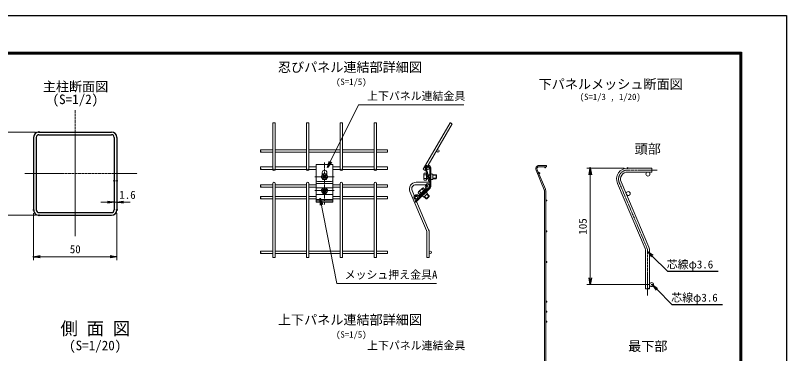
# Model space of a CAD drawing. Units: millimetres, scale not verified, with parts at other scales. Extents: x -4200 to 4200, y -2970 to 2970.
# Drawn here: x -434 to 4200, y 940 to 2970 of the extents above; entities that cross this region are included whole.
import ezdxf
from ezdxf.enums import TextEntityAlignment as Align

# ---------------------------------------------------------------- set-up
doc = ezdxf.new("R2010")
doc.units = ezdxf.units.MM
doc.header["$LTSCALE"] = 10
doc.header["$PDMODE"] = 32
doc.header["$PDSIZE"] = 5
doc.linetypes.add('USER1', pattern=[2, 1.25, -0.25, 0.25, -0.25])
doc.linetypes.add('USER2', pattern=[0.375, 0.25, -0.125])
for name, color, linetype, lineweight in [('0-0_D-STR-DIM', 7, 'Continuous', 13), ('0-1_0', 7, 'Continuous', 25), ('0-3_D-TTL-TXT', 7, 'Continuous', 25), ('0-4_D-STR1', 1, 'Continuous', 25), ('0-5_D-BMK', 2, 'USER1', 13), ('0-6_D-TTL', 7, 'Continuous', 25), ('0-7_D-STR2', 7, 'Continuous', 9), ('0-8_D-STR-TXT', 7, 'Continuous', 13), ('0-9_D-STR3', 3, 'Continuous', 13)]:
    doc.layers.add(name, color=color, linetype=linetype, lineweight=lineweight)
doc.layers.add('0-2_DEFPOINTS', color=7, linetype='Continuous')
doc.styles.add('ＭＳ ゴシック', font='')
doc.styles.get('ＭＳ ゴシック').set_extended_font_data('MS Gothic')

# ---------------------------------------------------------------- blocks, each defined once
blk = doc.blocks.new('_OPEN')
at = {"layer": '0-1_0'}
blk.add_line((0, 0), (-10, 0), dxfattribs=at)
blk.add_lwpolyline([(-10, 1.667), (0, 0), (-10, -1.667)], dxfattribs=at)
blk = doc.blocks.new('MLeader3')
at = {"layer": '0-8_D-STR-TXT'}
blk.add_line((3392.03, 1353.78), (3420.32, 1325.49), dxfattribs=at)
blk.add_lwpolyline([(3415.6, 1320.78), (3392.03, 1353.78), (3425.03, 1330.21)], dxfattribs=at)
at = {"layer": '0-8_D-STR-TXT', "lineweight": 25}
blk.add_lwpolyline([(3420.32, 1325.49), (3511.06, 1234.75), (3807.97, 1234.75), (3815.17, 1234.75)], dxfattribs=at)
blk = doc.blocks.new('MLeader4')
at = {"layer": '0-8_D-STR-TXT'}
blk.add_line((3365.03, 1553.38), (3393.32, 1525.09), dxfattribs=at)
blk.add_lwpolyline([(3388.6, 1520.38), (3365.03, 1553.38), (3398.03, 1529.81)], dxfattribs=at)
at = {"layer": '0-8_D-STR-TXT', "lineweight": 25}
blk.add_lwpolyline([(3393.32, 1525.09), (3484.06, 1434.35), (3780.97, 1434.35), (3788.17, 1434.35)], dxfattribs=at)

msp = doc.modelspace()

# ---------------------------------------------------------------- linework, layer by layer
at = {"layer": '0-0_D-STR-DIM'}
for p, q in [((-312.52, 2269.99), (-572.97, 2269.99)), ((3225.03, 2053.78), (3000.36, 2053.78)), ((3020.36, 1393.78), (3020.36, 2013.78)), ((159.48, 1957.07), (159.48, 1828.61)), ((175.48, 1957.07), (175.48, 1828.61)), ((119.48, 1848.61), (79.48, 1848.61)), ((159.48, 1848.61), (175.48, 1848.61)), ((215.48, 1848.61), (255.48, 1848.61)), ((-312.52, 1769.99), (-572.97, 1769.99)), ((-324.52, 1781.99), (-324.52, 1501.04)), ((175.48, 1781.99), (175.48, 1501.04)), ((135.48, 1521.04), (-284.52, 1521.04)), ((3372.03, 1353.78), (3000.36, 1353.78))]:
    msp.add_line(p, q, dxfattribs=at)
at = {"layer": '0-2_DEFPOINTS'}
for p in [(-292.52, 2269.99), (3020.36, 2053.78), (3245.03, 2053.78), (159.48, 1977.07), (175.48, 1977.07), (175.48, 1848.61), (-324.52, 1801.99), (-292.52, 1769.99), (175.48, 1801.99), (-324.52, 1521.04), (3392.03, 1353.78)]:
    msp.add_point(p, dxfattribs=at)
at = {"layer": '0-4_D-STR1'}
for p, q in [((-324.52, 2237.99), (-324.52, 1801.99)), ((-308.52, 2237.99), (-308.52, 1801.99)), ((-292.52, 2269.99), (143.48, 2269.99)), ((-292.52, 2253.99), (143.48, 2253.99)), ((159.48, 2237.99), (159.48, 1801.99)), ((175.48, 2237.99), (175.48, 1801.99)), ((-292.52, 1785.99), (143.48, 1785.99)), ((-292.52, 1769.99), (143.48, 1769.99))]:
    msp.add_line(p, q, dxfattribs=at)
for centre, radius, start, end in [((-292.52, 2237.99), 32, 90, 180), ((-292.52, 2237.99), 16, 90, 180), ((143.48, 2237.99), 32, 0, 90), ((143.48, 2237.99), 16, 0, 90), ((-292.52, 1801.99), 32, 180, 270), ((-292.52, 1801.99), 16, 180, 270), ((143.48, 1801.99), 16, 270, 0), ((143.48, 1801.99), 32, 270, 0)]:
    msp.add_arc(centre, radius, start, end, dxfattribs=at)
at = {"layer": '0-5_D-BMK'}
for p, q in [((-74.52, 1644.54), (-74.52, 2403.46)), ((1423.74, 2086.48), (1423.74, 1835.67)), ((3422.69, 2041.78), (3245.03, 2041.78)), ((-377.53, 2019.99), (297.78, 2019.99)), ((1482.42, 2001.8), (1365.05, 2001.8)), ((3194.71, 1965.75), (3360.68, 1574.74)), ((1482.42, 1918.35), (1365.05, 1918.35)), ((3365.03, 1553.38), (3365.03, 1288.11))]:
    msp.add_line(p, q, dxfattribs=at)
for centre, start, end in [((3245.03, 1987.11), 90, 203), ((3310.36, 1553.38), 0, 23)]:
    msp.add_arc(centre, 54.67, start, end, dxfattribs=at)
at = {"layer": '0-6_D-TTL', "color": 2}
msp.add_lwpolyline([(-4200, 2970), (4200, 2970), (4200, -2970), (-4200, -2970)], close=True, dxfattribs=at)
at = {"layer": '0-6_D-TTL'}
for points in [[(-3930, 2750), (3930, 2750), (3930, -2750), (-3930, -2750)], [(-3927.5, 2747.5), (3927.5, 2747.5), (3927.5, -2747.5), (-3927.5, -2747.5)], [(-3925, 2745), (3925, 2745), (3925, -2745), (-3925, -2745)], [(-3922.5, 2742.5), (3922.5, 2742.5), (3922.5, -2742.5), (-3922.5, -2742.5)], [(-3920, 2740), (3920, 2740), (3920, -2740), (-3920, -2740)]]:
    msp.add_lwpolyline(points, close=True, dxfattribs=at)
at = {"layer": '0-7_D-STR2'}
for p, q in [((1111.92, 2042.43), (1111.92, 2325.65)), ((1126.32, 2042.59), (1126.32, 2325.65)), ((1315, 2042.43), (1315, 2325.65)), ((1329.4, 2042.59), (1329.4, 2325.65)), ((1518.08, 2042.43), (1518.08, 2325.65)), ((1532.48, 2042.59), (1532.48, 2325.65)), ((1721.16, 2042.43), (1721.16, 2325.65)), ((1735.56, 2042.59), (1735.56, 2325.65)), ((2177.72, 2326.07), (2016.13, 2046.19)), ((2190.19, 2318.86), (2046.92, 2070.71)), ((1040.1, 2163.83), (1111.92, 2163.83)), ((1040.1, 2149.43), (1111.92, 2149.43)), ((1126.32, 2163.83), (1315, 2163.83)), ((1126.32, 2149.43), (1315, 2149.43)), ((1329.4, 2163.83), (1518.08, 2163.83)), ((1329.4, 2149.43), (1518.08, 2149.43)), ((1532.48, 2163.83), (1721.16, 2163.83)), ((1532.48, 2149.43), (1721.16, 2149.43)), ((1735.56, 2163.83), (1802.11, 2163.83)), ((1735.56, 2149.43), (1802.11, 2149.43)), ((1802.11, 2149.43), (1802.11, 2163.83)), ((1040.11, 2059.91), (1111.92, 2059.91)), ((1040.11, 2045.51), (1111.92, 2045.51)), ((1126.32, 2059.91), (1315, 2059.91)), ((1126.32, 2045.51), (1315, 2045.51)), ((1329.4, 2059.91), (1373.74, 2059.91)), ((1329.4, 2045.51), (1373.74, 2045.51)), ((1473.74, 2059.91), (1518.08, 2059.91)), ((1473.74, 2045.51), (1518.08, 2045.51)), ((1532.48, 2059.91), (1721.16, 2059.91)), ((1532.48, 2045.51), (1721.16, 2045.51)), ((1735.56, 2059.91), (1802.11, 2059.91)), ((1735.56, 2045.51), (1802.11, 2045.51)), ((2028.6, 2038.99), (2016.13, 2046.19)), ((2031.48, 2043.97), (2028.6, 2038.99)), ((2028.82, 2053.97), (2049.7, 1972.45)), ((2035.22, 2053.97), (2055.71, 1973.99)), ((2043.07, 2064.05), (2035.91, 2051.65)), ((2056.02, 2053.97), (2056.02, 1943.28)), ((2062.42, 2053.97), (2062.42, 1943.37)), ((2694.36, 2040.95), (2744.16, 1923.65)), ((2700.99, 2043.77), (2750.78, 1926.46)), ((2756.37, 2068.77), (2712.77, 2068.77)), ((2756.37, 2061.57), (2712.77, 2061.57)), ((2756.37, 2061.57), (2756.37, 2068.77)), ((3390.36, 2053.78), (3245.03, 2053.78)), ((3390.36, 2029.78), (3390.36, 2053.78)), ((2036.6, 1980), (2036.6, 2023.61)), ((3390.36, 2029.78), (3245.03, 2029.78)), ((1040.1, 1953.6), (1111.92, 1953.6)), ((1111.92, 1960.8), (1111.92, 1516.45)), ((1126.32, 1960.8), (1126.32, 1516.45)), ((1126.32, 1953.6), (1315, 1953.6)), ((1315, 1960.8), (1315, 1516.45)), ((1329.4, 1960.8), (1329.4, 1516.45)), ((1329.4, 1953.6), (1373.74, 1953.6)), ((1473.74, 1953.6), (1518.08, 1953.6)), ((1518.08, 1960.8), (1518.08, 1516.45)), ((1532.48, 1960.8), (1532.48, 1516.45)), ((1532.48, 1953.6), (1721.16, 1953.6)), ((1721.16, 1960.8), (1721.16, 1516.45)), ((1735.56, 1960.8), (1735.56, 1516.45)), ((1735.56, 1953.6), (1802.11, 1953.6)), ((2056.02, 1968), (1973.21, 1968)), ((2032.33, 1953.6), (1973.21, 1953.6)), ((2049.42, 1953.6), (2042.74, 1953.6)), ((2049.42, 1953.6), (2042.74, 1953.6)), ((2049.7, 1972.45), (2055.71, 1973.99)), ((2054.86, 1956.88), (2053.51, 1951.03)), ((2056.02, 1953.6), (2054.1, 1953.6)), ((3183.66, 1961.06), (3349.64, 1570.05)), ((3205.76, 1970.44), (3371.73, 1579.43)), ((1040.1, 1939.2), (1111.92, 1939.2)), ((1126.32, 1939.2), (1315, 1939.2)), ((1329.4, 1939.2), (1373.74, 1939.2)), ((1473.74, 1939.2), (1518.08, 1939.2)), ((1532.48, 1939.2), (1721.16, 1939.2)), ((1735.56, 1939.2), (1802.11, 1939.2)), ((1936.39, 1912.38), (2035.97, 1677.77)), ((1949.64, 1918), (1963.36, 1885.69)), ((2053.4, 1936.93), (1968.62, 1853.87)), ((2057.97, 1932.45), (1973.1, 1849.3)), ((1990.31, 1889.12), (2032.99, 1930.93)), ((1994.79, 1884.55), (2037.47, 1926.36)), ((2053.4, 1936.93), (2057.97, 1932.45)), ((2745.17, 1918.65), (2745.17, 463.89)), ((2752.37, 1918.65), (2752.37, 463.89)), ((1040.1, 1883.1), (1111.92, 1883.1)), ((1040.1, 1868.7), (1111.92, 1868.7)), ((1126.32, 1883.1), (1315, 1883.1)), ((1126.32, 1868.7), (1315, 1868.7)), ((1329.4, 1883.1), (1373.74, 1883.1)), ((1329.4, 1868.7), (1373.74, 1868.7)), ((1473.74, 1883.1), (1518.08, 1883.1)), ((1473.74, 1868.7), (1518.08, 1868.7)), ((1532.48, 1883.1), (1721.16, 1883.1)), ((1532.48, 1868.7), (1721.16, 1868.7)), ((1735.56, 1883.1), (1802.11, 1883.1)), ((1735.56, 1868.7), (1802.11, 1868.7)), ((1802.11, 1868.7), (1802.11, 1883.1)), ((1963.79, 1867.05), (1969.79, 1869.02)), ((1966.88, 1877.4), (1974.44, 1859.58)), ((1968.62, 1853.88), (1973.1, 1849.3)), ((1977.13, 1853.25), (2049.23, 1683.39)), ((2038.01, 1667.77), (2038.01, 1516.45)), ((2052.41, 1667.77), (2052.41, 1516.45)), ((1040.1, 1555.2), (1111.92, 1555.2)), ((1040.1, 1540.8), (1111.92, 1540.8)), ((1126.32, 1555.2), (1315, 1555.2)), ((1126.32, 1540.8), (1315, 1540.8)), ((1329.4, 1555.2), (1518.08, 1555.2)), ((1329.4, 1540.8), (1518.08, 1540.8)), ((1532.48, 1555.2), (1721.16, 1555.2)), ((1532.48, 1540.8), (1721.16, 1540.8)), ((1735.56, 1555.2), (1802.11, 1555.2)), ((1735.56, 1540.8), (1802.11, 1540.8)), ((3353.03, 1553.38), (3353.03, 1330.15)), ((3377.03, 1553.38), (3377.03, 1330.15))]:
    msp.add_line(p, q, dxfattribs=at)
for centre, radius in [((2104.84, 2156.63), 7.2), ((2044.84, 2052.71), 7.2), ((2749.37, 2057.97), 3.6), ((2713.84, 2022.72), 3.6), ((3367.03, 2017.78), 12), ((2046.41, 1946.4), 7.2), ((3248.58, 1900.27), 12), ((1975.33, 1875.9), 7.2), ((2755.97, 1858.77), 3.6), ((2755.97, 1674.02), 3.6), ((2059.61, 1548), 7.2), ((2755.97, 1489.27), 3.6), ((3389.03, 1353.77), 12), ((2755.97, 1251.27), 3.6), ((2755.97, 1191.27), 3.6), ((2755.97, 1131.27), 3.6)]:
    msp.add_circle(centre, radius, dxfattribs=at)
for centre, radius, start, end in [((2045.62, 2053.97), 16.8, 0, 180), ((2045.62, 2053.97), 10.4, 0, 180), ((2712.77, 2048.77), 20, 90, 203), ((2712.77, 2048.77), 12.8, 90, 203), ((3245.03, 1987.11), 66.67, 90, 203), ((2068.83, 2024.18), 6.4, 180, 270), ((3245.03, 1987.11), 42.67, 90, 203), ((1119.12, 1960.8), 7.2, 0, 180), ((1322.2, 1960.8), 7.2, 0, 180), ((1525.28, 1960.8), 7.2, 0, 180), ((1728.36, 1960.8), 7.2, 0, 180), ((1973.21, 1928), 40, 90, 203), ((1973.21, 1928), 25.6, 90, 203), ((2045.26, 1943.82), 16.21, 53.68647, 221.43997), ((2046.08, 1943.76), 10.4, 44.409, 219.42046), ((2068.83, 1979.42), 6.4, 90, 180), ((2031.87, 1932.07), 1.6, 314.409, 39.42046), ((2043.59, 1909.4), 6.4, 134.409, 224.409), ((2031.87, 1932.07), 8, 314.409, 39.42046), ((2046.82, 1943.37), 9.2, 315.6, 0), ((2046.82, 1943.37), 15.6, 315.6, 0), ((2732.37, 1918.65), 12.8, 0, 23), ((2732.37, 1918.65), 20, 0, 23), ((1977.21, 1876.68), 16.52, 48.50138, 215.66553), ((1977.22, 1876.3), 10.4, 49.39754, 224.409), ((1989.19, 1890.27), 8, 229.39754, 314.409), ((1989.19, 1890.27), 1.6, 229.39754, 314.409), ((2011.62, 1878.08), 6.4, 44.409, 134.409), ((2012.41, 1667.77), 25.6, 0, 23), ((2012.41, 1667.77), 40, 0, 23), ((3310.36, 1553.38), 66.67, 0, 23), ((3310.36, 1553.38), 42.67, 0, 23)]:
    msp.add_arc(centre, radius, start, end, dxfattribs=at)
for centre, major_axis, ratio in [((1115.52, 2325.65), (-3.6, 0), 0.114898), ((1318.6, 2325.65), (-3.6, 0), 0.114898), ((1521.68, 2325.65), (-3.6, 0), 0.114898), ((1724.76, 2325.65), (-3.6, 0), 0.114898), ((2180.83, 2324.26), (-3.12, 1.8), 0.114898), ((1802.11, 2160.23), (0, 3.6), 0.143611), ((1119.11, 2042.59), (-7.2, 0), 0.499766), ((1322.19, 2042.59), (-7.2, 0), 0.499766), ((1525.27, 2042.59), (-7.2, 0), 0.499766), ((1728.35, 2042.59), (-7.2, 0), 0.499766), ((1802.11, 2056.31), (0, 3.6), 0.143611), ((1802.11, 1950), (0, 3.6), 0.143611), ((1802.11, 1879.5), (0, 3.6), 0.143611), ((1802.11, 1551.6), (0, 3.6), 0.143611), ((1115.52, 1516.45), (-3.6, 0), 0.114898), ((1318.6, 1516.45), (-3.6, 0), 0.114898), ((1521.68, 1516.45), (-3.6, 0), 0.114898), ((1724.76, 1516.45), (-3.6, 0), 0.114898), ((2041.61, 1516.45), (-3.6, 0), 0.114898), ((3371.05, 1330.26), (-6, 0), 0.246642)]:
    msp.add_ellipse(centre, major_axis=major_axis, ratio=ratio, dxfattribs=at)
for centre, major_axis, ratio, start_param, end_param in [((1122.72, 2325.65), (3.6, 0), 0.114898, 6.2830864, 9.4247776), ((1325.8, 2325.65), (3.6, 0), 0.114898, 6.2830864, 9.4247776), ((1528.88, 2325.65), (3.6, 0), 0.114898, 6.2830864, 9.4247776), ((1731.96, 2325.65), (3.6, 0), 0.114898, 6.2830864, 9.4247776), ((2187.07, 2320.66), (3.12, -1.8), 0.114898, 6.2830864, 9.4247776), ((1040.1, 2160.23), (0, 3.6), 0.143611, 0.0001986, 3.1417912), ((1040.1, 2153.03), (0, -3.6), 0.143611, 3.1417912, 9.424778), ((1802.11, 2153.03), (0, 3.6), 0.143611, 3.141513, 6.2832251), ((1040.11, 2056.31), (0, 3.6), 0.143611, 0.0001986, 3.1417912), ((1040.11, 2049.11), (0, -3.6), 0.143611, 3.1417912, 9.424778), ((1802.11, 2057.21), (0, 4.5), 0.114889, 3.1414934, 3.1415927), ((1802.11, 2049.11), (0, 3.6), 0.143611, 3.141513, 6.2832251), ((1040.1, 1950), (0, 3.6), 0.143611, 0.0001986, 3.1417912), ((1040.1, 1942.8), (0, -3.6), 0.143611, 3.1417912, 9.424778), ((1802.11, 1950.9), (0, 4.5), 0.114889, 3.1414934, 3.1415927), ((1802.11, 1942.8), (0, 3.6), 0.143611, 3.141513, 6.2832251), ((1040.1, 1879.5), (0, 3.6), 0.143611, 0.0001986, 3.1417912), ((1040.1, 1872.3), (0, -3.6), 0.143611, 3.1417912, 9.424778), ((1802.11, 1872.3), (0, 3.6), 0.143611, 3.141513, 6.2832251), ((1040.1, 1551.6), (0, 3.6), 0.143611, 0.0001986, 3.1417912), ((1040.1, 1544.4), (0, -3.6), 0.143611, 3.1417912, 9.424778), ((1802.11, 1544.4), (0, 3.6), 0.143611, 3.141513, 6.2832251), ((1122.72, 1516.45), (3.6, 0), 0.114898, 3.141593, 6.2832842), ((1325.8, 1516.45), (3.6, 0), 0.114898, 3.141593, 6.2832842), ((1528.88, 1516.45), (3.6, 0), 0.114898, 3.141593, 6.2832842), ((1731.96, 1516.45), (3.6, 0), 0.114898, 3.141593, 6.2832842), ((2048.81, 1516.45), (3.6, 0), 0.114898, 3.141593, 6.2832842), ((3359.05, 1330.26), (-6, 0), 0.246642, 0.077822, 3.0637707)]:
    msp.add_ellipse(centre, major_axis=major_axis, ratio=ratio, start_param=start_param, end_param=end_param, dxfattribs=at)
at = {"layer": '0-8_D-STR-TXT'}
for points in [[(2260, 2433.5), (1627.35, 2433.5), (1442.28, 2058.23)], [(2095.79, 1360.29), (1497.15, 1360.29), (1397.7, 1870.03)]]:
    msp.add_lwpolyline(points, dxfattribs=at)
at = {"layer": '0-9_D-STR3'}
for p, q in [((1373.74, 2075), (1373.74, 1849.3)), ((1473.74, 2075), (1373.74, 2075)), ((1473.74, 2075), (1473.74, 1849.3)), ((1413.9, 2018.84), (1404.06, 2001.8)), ((1413.9, 1984.77), (1404.06, 2001.8)), ((1409.74, 2026.23), (1409.74, 2011.63)), ((1412.82, 2009.99), (1418.28, 2004.53)), ((1412.82, 1993.62), (1418.28, 1999.08)), ((1433.57, 2018.84), (1413.9, 2018.84)), ((1415.55, 2012.72), (1421.01, 2007.26)), ((1415.55, 1990.89), (1421.01, 1996.35)), ((1431.93, 2012.72), (1426.47, 2007.26)), ((1431.93, 1990.89), (1426.47, 1996.35)), ((1434.65, 2009.99), (1429.2, 2004.53)), ((1434.65, 1993.62), (1429.2, 1999.08)), ((1433.57, 2018.84), (1443.41, 2001.8)), ((1433.57, 1984.77), (1443.41, 2001.8)), ((1437.74, 2026.23), (1437.74, 2011.63)), ((2020.6, 2018.16), (2020.6, 1985.45)), ((2036.6, 2023.61), (2022.06, 2023.61)), ((2036.6, 2012.71), (2022.06, 2012.71)), ((2039.11, 2013.81), (2036.6, 2013.81)), ((2039.72, 2011.41), (2036.6, 2011.41)), ((2056.02, 2013.81), (2045.51, 2013.81)), ((2056.02, 2011.41), (2046.12, 2011.41)), ((2074.3, 2017.79), (2068.47, 2017.79)), ((2074.3, 2017.79), (2074.3, 1985.81)), ((2094.2, 2013.81), (2074.3, 2013.81)), ((2096.6, 2011.41), (2074.3, 2011.41)), ((2096.6, 2011.41), (2094.2, 2013.81)), ((2094.2, 2013.81), (2094.2, 1989.81)), ((2096.6, 2011.41), (2096.6, 1992.2)), ((1473.74, 1960.09), (1373.51, 1960.09)), ((1465.74, 1972.45), (1381.74, 1972.45)), ((1433.57, 1984.77), (1413.9, 1984.77)), ((2036.6, 1990.9), (2022.06, 1990.9)), ((2022.06, 1980), (2036.6, 1980)), ((2044.64, 1992.2), (2036.6, 1992.2)), ((2045.25, 1989.81), (2036.6, 1989.81)), ((2056.02, 1992.2), (2051.04, 1992.2)), ((2056.02, 1989.81), (2051.65, 1989.81)), ((2074.3, 1985.81), (2068.47, 1985.81)), ((2096.6, 1992.2), (2074.3, 1992.2)), ((2094.2, 1989.81), (2074.3, 1989.81)), ((2096.6, 1992.2), (2094.2, 1989.81)), ((1373.74, 1934.38), (1413.32, 1934.38)), ((1413.9, 1935.38), (1404.06, 1918.35)), ((1413.9, 1901.31), (1404.06, 1918.35)), ((1412.82, 1926.53), (1418.28, 1921.08)), ((1412.82, 1910.16), (1418.28, 1915.62)), ((1433.57, 1935.38), (1413.9, 1935.38)), ((1433.57, 1901.31), (1413.9, 1901.31)), ((1415.55, 1929.26), (1421.01, 1923.81)), ((1415.55, 1907.43), (1421.01, 1912.89)), ((1431.93, 1929.26), (1426.47, 1923.81)), ((1431.93, 1907.43), (1426.47, 1912.89)), ((1434.65, 1926.54), (1429.2, 1921.08)), ((1434.65, 1910.16), (1429.2, 1915.62)), ((1433.57, 1935.38), (1443.41, 1918.35)), ((1433.57, 1901.31), (1443.41, 1918.35)), ((1434.15, 1934.38), (1473.74, 1934.38)), ((1985.9, 1905.16), (1996.07, 1894.77)), ((2012.13, 1932.9), (1988.77, 1910.01)), ((1993.69, 1912.78), (2003.86, 1902.4)), ((2009.26, 1928.04), (2019.44, 1917.65)), ((2017.05, 1935.67), (2027.22, 1925.28)), ((2042.86, 1901.01), (2020.01, 1878.64)), ((2022.99, 1912.17), (2025.5, 1909.6)), ((2024.7, 1913.85), (2027.22, 1911.28)), ((2042.86, 1901.01), (2038.78, 1905.18)), ((1473.59, 1865.19), (1373.59, 1865.19)), ((1373.74, 1894.58), (1473.74, 1894.58)), ((1473.74, 1857.43), (1373.74, 1857.43)), ((2007.55, 1897.06), (2010.07, 1894.49)), ((2009.27, 1898.74), (2011.79, 1896.16)), ((2020.01, 1878.64), (2015.93, 1882.8)), ((2034.99, 1869.05), (2022.86, 1881.43)), ((2038.38, 1869.02), (2024.58, 1883.11)), ((2052.13, 1885.85), (2034.99, 1869.05)), ((2038.38, 1869.02), (2034.99, 1869.05)), ((2052.1, 1882.45), (2038.29, 1896.54)), ((2052.1, 1882.45), (2038.38, 1869.02)), ((2052.13, 1885.85), (2040.01, 1898.22)), ((2052.1, 1882.45), (2052.13, 1885.85)), ((1473.74, 1849.3), (1373.74, 1849.3))]:
    msp.add_line(p, q, dxfattribs=at)
at = {"layer": '0-9_D-STR3', "linetype": 'USER2'}
msp.add_line((2027.45, 2023.61), (2027.62, 2023.61), dxfattribs=at)
at = {"layer": '0-9_D-STR3'}
for centre in [(1423.74, 2001.8), (1423.74, 1918.35)]:
    msp.add_circle(centre, 17.04, dxfattribs=at)
for centre, radius, start, end in [((1423.74, 2026.23), 14, 0, 180), ((1473.66, 2043.59), 0.08, 270, 0), ((1414.18, 2011.36), 1.93, 44.99953, 224.99952), ((1414.18, 1992.25), 1.93, 135, 314.99998), ((1415.55, 2001.81), 3.86, 314.99999, 45), ((1423.74, 2009.99), 3.86, 225.00001, 314.99999), ((1423.74, 1993.62), 3.86, 45, 135), ((1431.93, 2001.81), 3.86, 135, 225.00001), ((1433.29, 2011.36), 1.93, 315, 135), ((1433.29, 1992.25), 1.93, 225.00001, 44.99999), ((2031.5, 2018.16), 10.9, 150, 210), ((2062.01, 2001.81), 41.41, 164.73852, 195.26148), ((1381.74, 1980.45), 8, 180, 270), ((1423.74, 1996.98), 14.47, 237.53826, 302.46174), ((1465.74, 1980.45), 8, 270, 0), ((2031.5, 1985.45), 10.9, 150, 210), ((1414.18, 1927.9), 1.93, 44.99953, 224.99952), ((1414.18, 1908.79), 1.93, 135, 314.99998), ((1423.74, 1923.17), 14.47, 57.53826, 122.46174), ((1423.74, 1913.52), 14.47, 237.53826, 302.46174), ((1415.55, 1918.35), 3.86, 314.99999, 45), ((1423.74, 1926.54), 3.86, 225.00001, 314.99999), ((1423.74, 1910.16), 3.86, 45, 135), ((1431.93, 1918.35), 3.86, 135, 225.00001), ((1433.29, 1927.9), 1.93, 315, 135), ((1433.29, 1908.79), 1.93, 225.00001, 44.99999), ((1996.4, 1902.23), 10.9, 104.409, 164.409), ((2029.43, 1891.87), 41.41, 119.14752, 149.67048), ((2019.76, 1925.11), 10.9, 104.409, 164.409)]:
    msp.add_arc(centre, radius, start, end, dxfattribs=at)

# ---------------------------------------------------------------- block references
at = {"layer": '0-0_D-STR-DIM', "xscale": 4, "yscale": 4}
for p, rotation in [((3020.36, 2053.78), 90), ((175.48, 1848.61), 180), ((-324.52, 1521.04), 180), ((3020.36, 1353.78), 270)]:
    msp.add_blockref('_OPEN', p, dxfattribs=dict(at, rotation=rotation))
for p in [(159.48, 1848.61), (175.48, 1521.04)]:
    msp.add_blockref('_OPEN', p, dxfattribs=at)
at = {"layer": '0-8_D-STR-TXT', "xscale": 4, "yscale": 4}
for p, rotation in [((1441.4, 2056.43), 243.7496), ((1397.31, 1872), 101.04036)]:
    msp.add_blockref('_OPEN', p, dxfattribs=dict(at, rotation=rotation))
at = {"layer": '0-8_D-STR-TXT'}
for name in ['MLeader4', 'MLeader3']:
    msp.add_blockref(name, (0, 0), dxfattribs=at)

# ---------------------------------------------------------------- texts
at = {"layer": '0-0_D-STR-DIM', "style": 'ＭＳ ゴシック'}
for s, p in [('1.6', (190.34, 1854.36)), ('50', (-107.14, 1527.79))]:
    msp.add_text(s, height=48.09, dxfattribs=at).set_placement(p, align=Align.BOTTOM_LEFT)
msp.add_text('105', height=48.09, rotation=90, dxfattribs=at).set_placement((3013.61, 1653.78), align=Align.BOTTOM_LEFT)
at = {"layer": '0-3_D-TTL-TXT', "style": 'ＭＳ ゴシック'}
for s, height, p in [('忍びパネル連結部詳細図', 57.7, (1143.45, 2613.18)), ('(S=1/5)', 38.49, (1492.92, 2540.68)), ('主柱断面図', 57.7, (-269.44, 2496.51)), ('下パネルメッシュ断面図', 57.7, (2710.16, 2511.54)), ('(S=1/3 , 1/20)', 38.49, (2957.07, 2450.24)), ('(S=1/2)', 57.7, (-210.97, 2420.23)), ('頭部', 57.7, (3287.06, 2122.04)), ('上下パネル連結部詳細図', 57.7, (1143.45, 1096.52)), ('側 面 図', 76.98, (-163.5, 1028.63)), ('(S=1/5)', 38.49, (1492.92, 1023.4)), ('(S=1/20)', 57.7, (-111.52, 941.97)), ('最下部', 57.7, (3248.08, 937.48))]:
    msp.add_text(s, height=height, dxfattribs=at).set_placement(p, align=Align.BOTTOM_LEFT)
at = {"layer": '0-8_D-STR-TXT', "style": 'ＭＳ ゴシック'}
for s, p in [('上下パネル連結金具', (1679.03, 2447.74)), ('芯線φ3.6', (3480.03, 1436.41)), ('メッシュ押え金具A', (1544.52, 1374.52)), ('芯線φ3.6', (3507.03, 1236.81)), ('上下パネル連結金具', (1679.03, 949.56))]:
    msp.add_text(s, height=48.09, dxfattribs=at).set_placement(p, align=Align.BOTTOM_LEFT)

doc.saveas('drawing.dxf')
